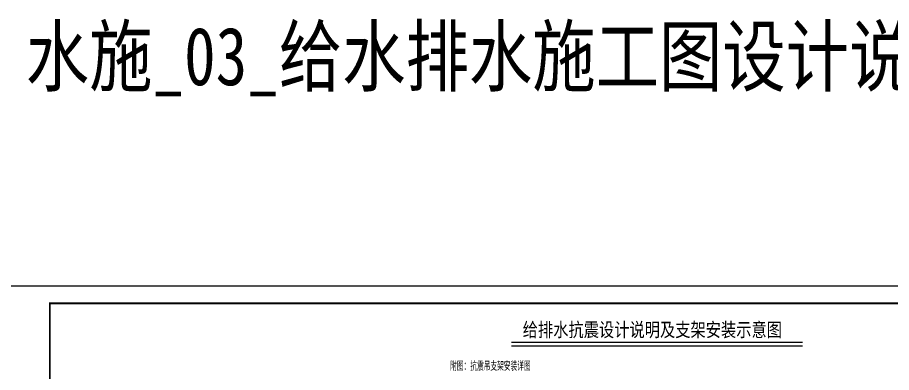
# Model space of a CAD drawing. Extents: x 1031190 to 1725648, y 733081 to 1571294.
# Drawn here: x 1100071 to 1150721, y 1256905 to 1277497 of the extents above; entities that cross this region are included whole.
import ezdxf

# ---------------------------------------------------------------- set-up
doc = ezdxf.new("R2010")
doc.units = 0
doc.header["$LTSCALE"] = 1000
doc.header["$MEASUREMENT"] = 0
doc.linetypes.add('CONTINOUS', pattern=[0])
doc.layers.add('A-文字', color=3, linetype='Continuous', lineweight=30)
for name, color, linetype in [('W_TEXT', 7, 'Continuous'), ('图框', 140, 'Continuous'), ('导图字', 7, 'Continuous')]:
    doc.layers.add(name, color=color, linetype=linetype)
doc.styles.add('HZ', font='TXT', dxfattribs={"bigfont": 'HZTXT'})
doc.styles.add('黑体', font='simhei.ttf')

# ---------------------------------------------------------------- blocks, each defined once
blk = doc.blocks.new('GDGDGRDGDRGDR')
at = {"layer": '图框'}
blk.add_lwpolyline([(148133, -148204), (190183, -148204), (190183, -118504), (148133, -118504)], close=True, dxfattribs=at)
at = {"layer": '图框', "const_width": 50}
blk.add_lwpolyline([(149383, -147704), (189683, -147704), (189683, -119004), (149383, -119004)], close=True, dxfattribs=at)

msp = doc.modelspace()

# ---------------------------------------------------------------- linework, layer by layer
at = {"layer": 'A-文字'}
msp.add_lwpolyline([(1101948.5, 1260917.1), (1172552.7, 1260917.1), (1172552.7, 1203515.5), (1101948.5, 1203515.5)], close=True, dxfattribs=at)
at = {"layer": 'W_TEXT', "linetype": 'Continuous', "const_width": 72}
for points in [[(1128688.8, 1258653.7), (1145567.5, 1258653.7)], [(1128688.8, 1258446), (1145567.5, 1258446)]]:
    msp.add_lwpolyline(points, dxfattribs=at)

# ---------------------------------------------------------------- block references
at = {"xscale": 2, "yscale": 2, "zscale": 2}
msp.add_blockref('GDGDGRDGDRGDR', (803182.9, 1498925.5), dxfattribs=at)

# ---------------------------------------------------------------- texts
at = {"style": 'HZ', "width": 0.6}
msp.add_text('附图：抗震吊支架安装详图', height=479.971, dxfattribs=at).set_placement((1125143.9, 1257011.8))
at = {"layer": 'W_TEXT', "color": 7, "linetype": 'CONTINOUS', "style": '黑体', "width": 0.8}
msp.add_text('给排水抗震设计说明及支架安装示意图', height=810, dxfattribs=at).set_placement((1129347.9, 1258981.9))
at = {"layer": '导图字', "color": 1, "style": '黑体', "width": 0.8}
msp.add_text('水施_03_给水排水施工图设计说明（二）_A1', height=3364.726, dxfattribs=at).set_placement((1100549.5, 1273568.7))

doc.saveas('drawing.dxf')
